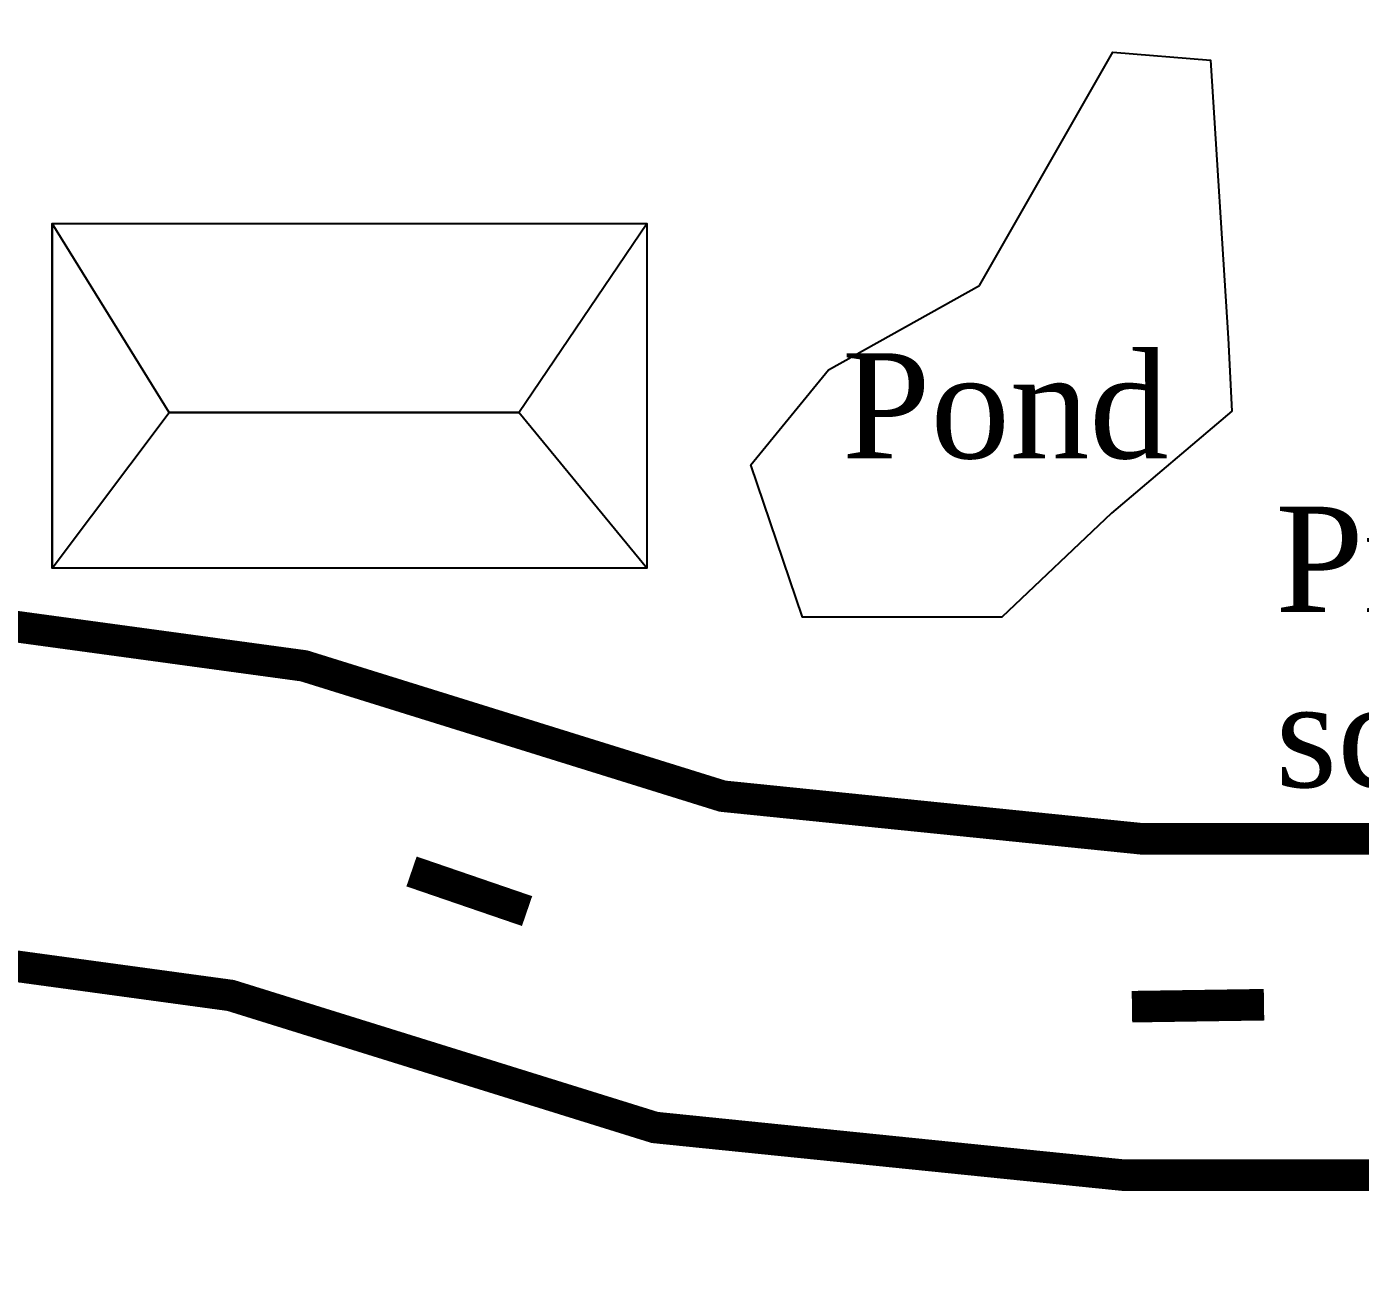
# Model space of a CAD drawing. Header units: inches. Extents: x -340059099 to 1458168, y 1119167 to 1294232938.
# Drawn here: x 465029 to 465663, y 2617558 to 2618150 of the extents above; entities that cross this region are included whole.
import ezdxf

# ---------------------------------------------------------------- set-up
doc = ezdxf.new("R2010")
doc.units = ezdxf.units.IN
doc.header["$MEASUREMENT"] = 0
doc.layers.add('Text', color=7, linetype='Continuous')
doc.styles.add('Text', font='times.ttf', dxfattribs={"height": 240})

msp = doc.modelspace()

# ---------------------------------------------------------------- linework, layer by layer
at = {"layer": 'Text'}
for points in [[(465481.81, 2618026.78), (465545.16, 2618137.73), (465591.69, 2618133.97), (465600.1, 2618001.8), (465601.84, 2617967.12), (465601.84, 2617967.12), (465601.84, 2617967.12), (465544.6, 2617918.64), (465492.46, 2617869.17), (465397.71, 2617869.17), (465373.05, 2617941.5), (465410.05, 2617986.73), (465481.81, 2618026.78)], [(465262.85, 2617966.5), (465323.72, 2618056.33), (465323.72, 2617892.42), (465262.85, 2617966.5), (465096.5, 2617966.5), (465040.86, 2618056.33), (465040.86, 2617892.42), (465096.5, 2617966.5)]]:
    msp.add_lwpolyline(points, dxfattribs=at)
msp.add_lwpolyline([(465040.86, 2618056.33), (465323.72, 2618056.33), (465323.72, 2617892.42), (465040.86, 2617892.42)], close=True, dxfattribs=at)
at = {"layer": 'Text', "const_width": 15}
for points in [[(461974.07, 2617806.38), (462342.95, 2617752.91), (462592.43, 2617725.34), (462946.74, 2617761.39), (463611.63, 2617874.7), (463922.77, 2617917.58), (464305.11, 2617961.39), (464459.28, 2617958.8), (464676.8, 2617901.09), (464858.44, 2617887.19), (465160.61, 2617845.96), (465359.63, 2617784), (465558.65, 2617763.74), (465701.05, 2617763.74), (465796.35, 2617747.72), (465894.46, 2617722.75), (466027.33, 2617600.48), (466103.57, 2617297.76), (467445.89, 2614491.29)], [(461945.29, 2617648.88), (462322.68, 2617594.17), (462591.73, 2617564.45), (462968.3, 2617602.75), (463636, 2617716.55), (463942.8, 2617758.82), (464312.91, 2617801.24), (464437.1, 2617799.15), (464649.96, 2617742.67), (464841.51, 2617728.01), (465125.78, 2617689.23), (465327.43, 2617626.45), (465550.53, 2617603.74), (465687.7, 2617603.74), (465763.3, 2617591.03), (465815.85, 2617577.66), (465883.84, 2617515.09), (465952.33, 2617243.16), (467259.7, 2614498.12)], [(465266.7, 2617729.35), (465211.76, 2617748.19)], [(465617.09, 2617684.82), (465554.3, 2617683.88)]]:
    msp.add_lwpolyline(points, dxfattribs=at)
at = {"layer": 'Text', "color": 6}
msp.add_lwpolyline([(465096.5, 2617966.5), (465262.85, 2617966.5)], dxfattribs=at)
at = {"layer": 'Text', "color": 1}
msp.add_circle((469844, 2616428.5), 81808.03, dxfattribs=at)

# ---------------------------------------------------------------- texts
at = {"layer": 'Text', "char_height": 50, "attachment_point": 1, "style": 'Text'}
for s, insert in [('Pond', (465416.52, 2617994.63)), ('Primary\\Pschool', (465622.52, 2617921.63))]:
    msp.add_mtext(s, dxfattribs=dict(at, insert=insert))

doc.saveas('drawing.dxf')
